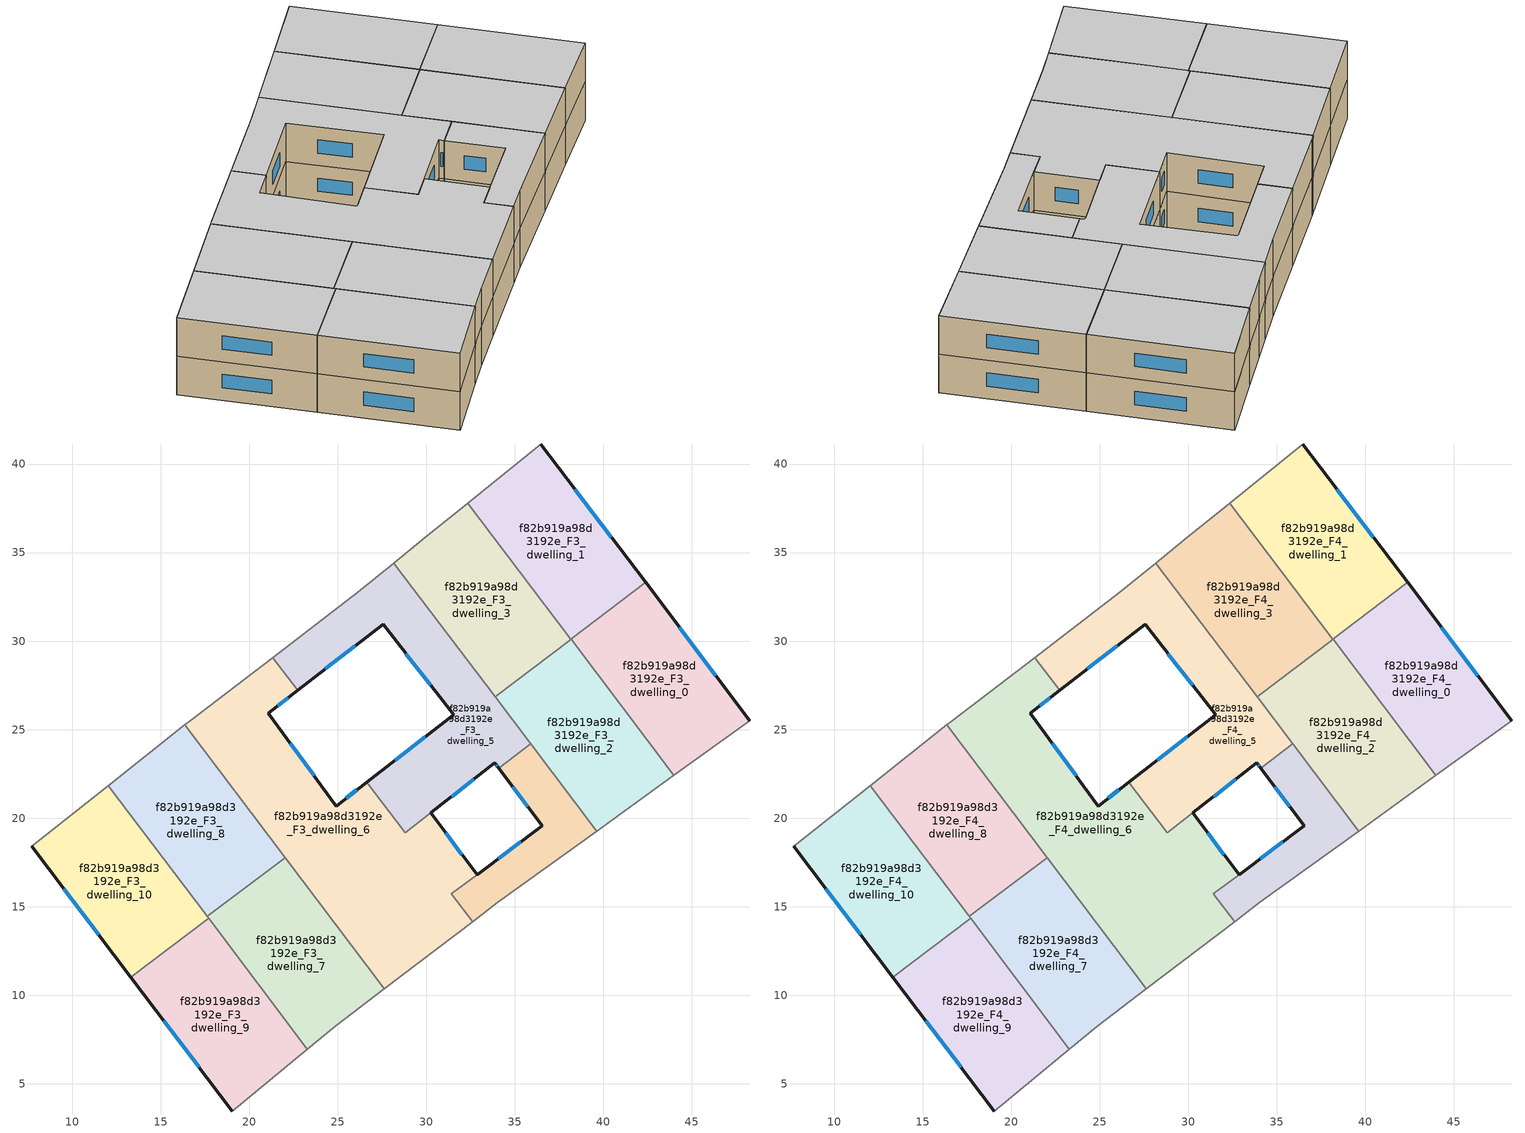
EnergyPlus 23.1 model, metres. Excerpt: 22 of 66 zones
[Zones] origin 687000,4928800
f82b919a98d3192e_F3_dwelling_0
 floor to f82b919a98d3192e_F2_dwelling_0 (EU_floor_Construction): 42.39,33.31 48.29,25.51 43.99,22.41 38.16,30.12 z9
 wall outside (EU_wall_Construction): 48.29,25.51 42.39,33.31 z9:12
 wall to f82b919a98d3192e_F3_dwelling_1 (EU_wall_Construction): 42.39,33.31 38.16,30.12 z9:12
 wall adiabatic (EU_wall_Construction): 43.99,22.41 48.29,25.51 z9:12
 wall to f82b919a98d3192e_F3_dwelling_2 (EU_wall_Construction): 38.18,30.09 43.99,22.41 z9:12
 wall to f82b919a98d3192e_F3_dwelling_3 (EU_wall_Construction): 38.16,30.12 38.18,30.09 z9:12
 window (EU_Window_Construction): 46.37,28.05 44.31,30.78 z9.98:11.02
f82b919a98d3192e_F3_dwelling_1
 floor to f82b919a98d3192e_F2_dwelling_1 (EU_floor_Construction): 36.48,41.13 42.39,33.31 38.16,30.12 32.35,37.8 z9
 wall outside (EU_wall_Construction): 42.39,33.31 36.48,41.13 z9:12
 wall adiabatic (EU_wall_Construction): 36.48,41.13 32.35,37.8 z9:12
 wall to f82b919a98d3192e_F3_dwelling_3 (EU_wall_Construction): 32.35,37.8 38.16,30.12 z9:12
 window (EU_Window_Construction): 40.47,35.85 38.4,38.59 z9.98:11.02
f82b919a98d3192e_F3_dwelling_10
 floor to f82b919a98d3192e_F2_dwelling_10 (EU_floor_Construction): 12.04,21.84 17.72,14.34 13.33,11.02 7.72,18.41 z9
 wall outside (EU_wall_Construction): 7.72,18.41 13.33,11.02 z9:12
 wall to f82b919a98d3192e_F3_dwelling_9 (EU_wall_Construction): 13.33,11.02 17.72,14.34 z9:12
 wall adiabatic (EU_wall_Construction): 12.04,21.84 7.72,18.41 z9:12
 wall to f82b919a98d3192e_F3_dwelling_8 (EU_wall_Construction): 17.63,14.45 12.04,21.84 z9:12
 wall to f82b919a98d3192e_F3_dwelling_7 (EU_wall_Construction): 17.72,14.34 17.63,14.45 z9:12
 window (EU_Window_Construction): 9.54,16.01 11.5,13.42 z9.98:11.02
f82b919a98d3192e_F3_dwelling_2
 floor to f82b919a98d3192e_F2_dwelling_2 (EU_floor_Construction): 38.18,30.09 43.99,22.41 39.63,19.26 33.89,26.85 z9
 wall to f82b919a98d3192e_F3_dwelling_3 (EU_wall_Construction): 38.18,30.09 33.89,26.85 z9:12
 wall adiabatic (EU_wall_Construction): 39.63,19.26 43.99,22.41 z9:12
 wall to f82b919a98d3192e_F3_dwelling_4 (EU_wall_Construction): 35.9,24.19 39.63,19.26 z9:12
 wall to f82b919a98d3192e_F3_dwelling_5 (EU_wall_Construction): 33.89,26.85 35.9,24.19 z9:12
f82b919a98d3192e_F3_dwelling_3
 floor to f82b919a98d3192e_F2_dwelling_3 (EU_floor_Construction): 32.35,37.8 38.18,30.09 33.89,26.85 28.17,34.41 29.78,35.71 z9
 wall adiabatic (EU_wall_Construction): 32.35,37.8 29.78,35.71 28.17,34.41 z9:12
 wall to f82b919a98d3192e_F3_dwelling_5 (EU_wall_Construction): 28.17,34.41 33.89,26.85 z9:12
f82b919a98d3192e_F3_dwelling_4
 floor to f82b919a98d3192e_F2_dwelling_4 (EU_floor_Construction): 35.9,24.19 39.63,19.26 34.06,15.24 32.62,14.15 31.43,15.72 36.55,19.58 34.1,22.83 z9
 wall outside (EU_wall_Construction): 34.1,22.83 36.55,19.58 32.88,16.81 z9:12
 wall to f82b919a98d3192e_F3_dwelling_5 (EU_wall_Construction): 35.9,24.19 34.1,22.83 z9:12
 wall adiabatic (EU_wall_Construction): 32.62,14.15 34.06,15.24 39.63,19.26 z9:12
 wall to f82b919a98d3192e_F3_dwelling_6 (EU_wall_Construction): 32.88,16.81 31.43,15.72 32.62,14.15 z9:12
 window (EU_Window_Construction): 34.89,21.77 35.75,20.64 / 35.35,18.68 34.07,17.71 z9.98:11.02
f82b919a98d3192e_F3_dwelling_5
 floor to f82b919a98d3192e_F2_dwelling_5 (EU_floor_Construction): 28.17,34.41 35.9,24.19 34.1,22.83 33.88,23.12 28.81,19.18 26.66,22.04 31.55,25.84 27.57,30.96 22.74,27.22 21.33,29.07 26.15,32.76 z9
 wall outside (EU_wall_Construction): 22.74,27.22 27.57,30.96 31.55,25.84 26.66,22.04 / 30.26,20.3 33.88,23.12 34.1,22.83 z9:12
 wall to f82b919a98d3192e_F3_dwelling_6 (EU_wall_Construction): 21.33,29.07 22.74,27.22 / 26.66,22.04 28.81,19.18 30.26,20.3 z9:12
 wall adiabatic (EU_wall_Construction): 28.17,34.41 26.15,32.76 21.33,29.07 z9:12
 window (EU_Window_Construction): 29.96,24.6 28.25,23.27 / 28.86,29.3 30.25,27.51 / 24.31,28.43 26,29.74 / 33.95,23.03 34.03,22.93 / 31.43,21.22 32.7,22.21 z9.98:11.02
f82b919a98d3192e_F3_dwelling_6
 floor to f82b919a98d3192e_F2_dwelling_6 (EU_floor_Construction): 30.26,20.3 32.88,16.81 31.43,15.72 32.62,14.15 27.64,10.36 16.38,25.26 16.68,25.5 21.33,29.07 22.74,27.22 21.09,25.93 24.92,20.68 26.66,22.04 28.81,19.18 z9
 wall outside (EU_wall_Construction): 26.66,22.04 24.92,20.68 21.09,25.93 22.74,27.22 / 32.88,16.81 30.26,20.3 z9:12
 wall adiabatic (EU_wall_Construction): 27.64,10.36 32.62,14.15 / 21.33,29.07 16.68,25.5 16.38,25.26 z9:12
 wall to f82b919a98d3192e_F3_dwelling_8 (EU_wall_Construction): 16.38,25.26 22.03,17.78 z9:12
 wall to f82b919a98d3192e_F3_dwelling_7 (EU_wall_Construction): 22.04,17.78 27.64,10.36 z9:12
 window (EU_Window_Construction): 21.62,26.35 22.2,26.8 / 23.67,22.39 22.33,24.23 / 26.09,21.6 25.48,21.12 / 32.02,17.95 31.11,19.17 z9.98:11.02
f82b919a98d3192e_F3_dwelling_7
 floor to f82b919a98d3192e_F2_dwelling_7 (EU_floor_Construction): 22.04,17.78 27.64,10.36 24.88,8.25 23.3,6.95 17.63,14.45 z9
 wall adiabatic (EU_wall_Construction): 23.3,6.95 24.88,8.25 27.64,10.36 z9:12
 wall to f82b919a98d3192e_F3_dwelling_8 (EU_wall_Construction): 22.04,17.78 17.63,14.45 z9:12
 wall to f82b919a98d3192e_F3_dwelling_9 (EU_wall_Construction): 17.72,14.34 23.3,6.95 z9:12
f82b919a98d3192e_F3_dwelling_8
 floor to f82b919a98d3192e_F2_dwelling_8 (EU_floor_Construction): 16.38,25.26 22.04,17.78 17.63,14.45 12.04,21.84 z9
 wall adiabatic (EU_wall_Construction): 16.38,25.26 12.04,21.84 z9:12
f82b919a98d3192e_F3_dwelling_9
 floor to f82b919a98d3192e_F2_dwelling_9 (EU_floor_Construction): 17.72,14.34 23.3,6.95 19.06,3.46 13.33,11.02 z9
 wall outside (EU_wall_Construction): 13.33,11.02 19.06,3.46 z9:12
 wall adiabatic (EU_wall_Construction): 19.06,3.46 23.3,6.95 z9:12
 window (EU_Window_Construction): 15.19,8.56 17.19,5.92 z9.98:11.02
f82b919a98d3192e_F4_dwelling_0
 floor to f82b919a98d3192e_F3_dwelling_0 (EU_floor_Construction): 42.39,33.31 48.29,25.51 43.99,22.41 38.16,30.12 z12
 wall outside (EU_wall_Construction): 48.29,25.51 42.39,33.31 z12:15
 wall to f82b919a98d3192e_F4_dwelling_1 (EU_wall_Construction): 42.39,33.31 38.16,30.12 z12:15
 wall adiabatic (EU_wall_Construction): 43.99,22.41 48.29,25.51 z12:15
 wall to f82b919a98d3192e_F4_dwelling_2 (EU_wall_Construction): 38.18,30.09 43.99,22.41 z12:15
 wall to f82b919a98d3192e_F4_dwelling_3 (EU_wall_Construction): 38.16,30.12 38.18,30.09 z12:15
 window (EU_Window_Construction): 46.37,28.05 44.31,30.78 z12.98:14.02
 ceiling to f82b919a98d3192e_F5_dwelling_0 (EU_floor_Construction): 48.29,25.51 42.39,33.31 38.16,30.12 43.99,22.41 z15
f82b919a98d3192e_F4_dwelling_1
 floor to f82b919a98d3192e_F3_dwelling_1 (EU_floor_Construction): 36.48,41.13 42.39,33.31 38.16,30.12 32.35,37.8 z12
 wall outside (EU_wall_Construction): 42.39,33.31 36.48,41.13 z12:15
 wall adiabatic (EU_wall_Construction): 36.48,41.13 32.35,37.8 z12:15
 wall to f82b919a98d3192e_F4_dwelling_3 (EU_wall_Construction): 32.35,37.8 38.16,30.12 z12:15
 window (EU_Window_Construction): 40.47,35.85 38.4,38.59 z12.98:14.02
 ceiling to f82b919a98d3192e_F5_dwelling_1 (EU_floor_Construction): 42.39,33.31 36.48,41.13 32.35,37.8 38.16,30.12 z15
f82b919a98d3192e_F4_dwelling_10
 floor to f82b919a98d3192e_F3_dwelling_10 (EU_floor_Construction): 12.04,21.84 17.72,14.34 13.33,11.02 7.72,18.41 z12
 wall outside (EU_wall_Construction): 7.72,18.41 13.33,11.02 z12:15
 wall to f82b919a98d3192e_F4_dwelling_9 (EU_wall_Construction): 13.33,11.02 17.72,14.34 z12:15
 wall adiabatic (EU_wall_Construction): 12.04,21.84 7.72,18.41 z12:15
 wall to f82b919a98d3192e_F4_dwelling_8 (EU_wall_Construction): 17.63,14.45 12.04,21.84 z12:15
 wall to f82b919a98d3192e_F4_dwelling_7 (EU_wall_Construction): 17.72,14.34 17.63,14.45 z12:15
 window (EU_Window_Construction): 9.54,16.01 11.5,13.42 z12.98:14.02
 ceiling to f82b919a98d3192e_F5_dwelling_10 (EU_floor_Construction): 17.72,14.34 12.04,21.84 7.72,18.41 13.33,11.02 z15
f82b919a98d3192e_F4_dwelling_2
 floor to f82b919a98d3192e_F3_dwelling_2 (EU_floor_Construction): 38.18,30.09 43.99,22.41 39.63,19.26 33.89,26.85 z12
 wall to f82b919a98d3192e_F4_dwelling_3 (EU_wall_Construction): 38.18,30.09 33.89,26.85 z12:15
 wall adiabatic (EU_wall_Construction): 39.63,19.26 43.99,22.41 z12:15
 wall to f82b919a98d3192e_F4_dwelling_4 (EU_wall_Construction): 35.9,24.19 39.63,19.26 z12:15
 wall to f82b919a98d3192e_F4_dwelling_5 (EU_wall_Construction): 33.89,26.85 35.9,24.19 z12:15
 ceiling to f82b919a98d3192e_F5_dwelling_2 (EU_floor_Construction): 43.99,22.41 38.18,30.09 33.89,26.85 39.63,19.26 z15
f82b919a98d3192e_F4_dwelling_3
 floor to f82b919a98d3192e_F3_dwelling_3 (EU_floor_Construction): 32.35,37.8 38.18,30.09 33.89,26.85 28.17,34.41 29.78,35.71 z12
 wall adiabatic (EU_wall_Construction): 32.35,37.8 29.78,35.71 28.17,34.41 z12:15
 wall to f82b919a98d3192e_F4_dwelling_5 (EU_wall_Construction): 28.17,34.41 33.89,26.85 z12:15
 ceiling to f82b919a98d3192e_F5_dwelling_3 (EU_floor_Construction): 38.18,30.09 32.35,37.8 29.78,35.71 28.17,34.41 33.89,26.85 z15
f82b919a98d3192e_F4_dwelling_4
 floor to f82b919a98d3192e_F3_dwelling_4 (EU_floor_Construction): 35.9,24.19 39.63,19.26 34.06,15.24 32.62,14.15 31.43,15.72 36.55,19.58 34.1,22.83 z12
 wall outside (EU_wall_Construction): 34.1,22.83 36.55,19.58 32.88,16.81 z12:15
 wall to f82b919a98d3192e_F4_dwelling_5 (EU_wall_Construction): 35.9,24.19 34.1,22.83 z12:15
 wall adiabatic (EU_wall_Construction): 32.62,14.15 34.06,15.24 39.63,19.26 z12:15
 wall to f82b919a98d3192e_F4_dwelling_6 (EU_wall_Construction): 32.88,16.81 31.43,15.72 32.62,14.15 z12:15
 window (EU_Window_Construction): 34.89,21.77 35.75,20.64 / 35.35,18.68 34.07,17.71 z12.98:14.02
 ceiling to f82b919a98d3192e_F5_dwelling_4 (EU_floor_Construction): 39.63,19.26 35.9,24.19 34.1,22.83 36.55,19.58 31.43,15.72 32.62,14.15 34.06,15.24 z15
f82b919a98d3192e_F4_dwelling_5
 floor to f82b919a98d3192e_F3_dwelling_5 (EU_floor_Construction): 28.17,34.41 35.9,24.19 34.1,22.83 33.88,23.12 28.81,19.18 26.66,22.04 31.55,25.84 27.57,30.96 22.74,27.22 21.33,29.07 26.15,32.76 z12
 wall outside (EU_wall_Construction): 22.74,27.22 27.57,30.96 31.55,25.84 26.66,22.04 / 30.26,20.3 33.88,23.12 34.1,22.83 z12:15
 wall to f82b919a98d3192e_F4_dwelling_6 (EU_wall_Construction): 21.33,29.07 22.74,27.22 / 26.66,22.04 28.81,19.18 30.26,20.3 z12:15
 wall adiabatic (EU_wall_Construction): 28.17,34.41 26.15,32.76 21.33,29.07 z12:15
 window (EU_Window_Construction): 29.96,24.6 28.25,23.27 / 28.86,29.3 30.25,27.51 / 24.31,28.43 26,29.74 / 33.95,23.03 34.03,22.93 / 31.43,21.22 32.7,22.21 z12.98:14.02
 ceiling to f82b919a98d3192e_F5_dwelling_5 (EU_floor_Construction): 34.1,22.83 35.9,24.19 28.17,34.41 26.15,32.76 21.33,29.07 22.74,27.22 27.57,30.96 31.55,25.84 26.66,22.04 28.81,19.18 33.88,23.12 z15
f82b919a98d3192e_F4_dwelling_6
 floor to f82b919a98d3192e_F3_dwelling_6 (EU_floor_Construction): 30.26,20.3 32.88,16.81 31.43,15.72 32.62,14.15 27.64,10.36 16.38,25.26 16.68,25.5 21.33,29.07 22.74,27.22 21.09,25.93 24.92,20.68 26.66,22.04 28.81,19.18 z12
 wall outside (EU_wall_Construction): 26.66,22.04 24.92,20.68 21.09,25.93 22.74,27.22 / 32.88,16.81 30.26,20.3 z12:15
 wall adiabatic (EU_wall_Construction): 27.64,10.36 32.62,14.15 / 21.33,29.07 16.68,25.5 16.38,25.26 z12:15
 wall to f82b919a98d3192e_F4_dwelling_8 (EU_wall_Construction): 16.38,25.26 22.03,17.78 z12:15
 wall to f82b919a98d3192e_F4_dwelling_7 (EU_wall_Construction): 22.04,17.78 27.64,10.36 z12:15
 window (EU_Window_Construction): 21.62,26.35 22.2,26.8 / 23.67,22.39 22.33,24.23 / 26.09,21.6 25.48,21.12 / 32.02,17.95 31.11,19.17 z12.98:14.02
 ceiling to f82b919a98d3192e_F5_dwelling_6 (EU_floor_Construction): 32.62,14.15 31.43,15.72 32.88,16.81 30.26,20.3 28.81,19.18 26.66,22.04 24.92,20.68 21.09,25.93 22.74,27.22 21.33,29.07 16.68,25.5 16.38,25.26 27.64,10.36 z15
f82b919a98d3192e_F4_dwelling_7
 floor to f82b919a98d3192e_F3_dwelling_7 (EU_floor_Construction): 22.04,17.78 27.64,10.36 24.88,8.25 23.3,6.95 17.63,14.45 z12
 wall adiabatic (EU_wall_Construction): 23.3,6.95 24.88,8.25 27.64,10.36 z12:15
 wall to f82b919a98d3192e_F4_dwelling_8 (EU_wall_Construction): 22.04,17.78 17.63,14.45 z12:15
 wall to f82b919a98d3192e_F4_dwelling_9 (EU_wall_Construction): 17.72,14.34 23.3,6.95 z12:15
 ceiling to f82b919a98d3192e_F5_dwelling_7 (EU_floor_Construction): 24.88,8.25 27.64,10.36 22.04,17.78 17.63,14.45 23.3,6.95 z15
f82b919a98d3192e_F4_dwelling_8
 floor to f82b919a98d3192e_F3_dwelling_8 (EU_floor_Construction): 16.38,25.26 22.04,17.78 17.63,14.45 12.04,21.84 z12
 wall adiabatic (EU_wall_Construction): 16.38,25.26 12.04,21.84 z12:15
 ceiling to f82b919a98d3192e_F5_dwelling_8 (EU_floor_Construction): 22.04,17.78 16.38,25.26 12.04,21.84 17.63,14.45 z15
f82b919a98d3192e_F4_dwelling_9
 floor to f82b919a98d3192e_F3_dwelling_9 (EU_floor_Construction): 17.72,14.34 23.3,6.95 19.06,3.46 13.33,11.02 z12
 wall outside (EU_wall_Construction): 13.33,11.02 19.06,3.46 z12:15
 wall adiabatic (EU_wall_Construction): 19.06,3.46 23.3,6.95 z12:15
 window (EU_Window_Construction): 15.19,8.56 17.19,5.92 z12.98:14.02
 ceiling to f82b919a98d3192e_F5_dwelling_9 (EU_floor_Construction): 23.3,6.95 17.72,14.34 13.33,11.02 19.06,3.46 z15
[Building]
EU S2 Campaign: North Axis=0; Terrain=City; Solar Distribution=FullExterior
[Site:Location]
Bologna: Latitude=44.5; Longitude=11.25; Time Zone=1; Elevation=37
[SizingPeriod:WeatherFileDays]
AnnualSizingPeriod: Begin Month=1; Begin Day of Month=1; End Month=12; End Day of Month=31; Day of Week for Start Day=Monday; Use Weather File Daylight Saving Period=No; Use Weather File Rain and Snow Indicators=No
[MATERIAL]
EU_InternalMass_Material: Roughness=MediumRough; Thickness=0.1; Conductivity=1; Density=1800; Specific Heat=900; Thermal Absorptance=0.9; Solar Absorptance=0.7; Visible Absorptance=0.7
[MATERIAL:NOMASS] Roughness=MediumRough; Thermal Absorptance=0.9; Solar Absorptance=0.7; Visible Absorptance=0.7
Name | Thermal Resistance
EU_wall_NoMass | 0.905828
EU_floor_NoMass | 0.67114
[WINDOWMATERIAL:SIMPLEGLAZINGSYSTEM]
EU_Window_SimpleGlazing: UFactor=4.52486; Solar Heat Gain Coefficient=0.85; Visible Transmittance=0.85
[CONSTRUCTION]
EU_wall_Construction: EU_wall_NoMass
EU_floor_Construction: EU_floor_NoMass
EU_Window_Construction: EU_Window_SimpleGlazing
EU_InternalMass_Construction: EU_InternalMass_Material
[ZONE] Type=1; Multiplier=1; Ceiling Height=autocalculate; Floor Area=autocalculate; Part of Total Floor Area=Yes
Name | Volume
f82b919a98d3192e_F3_dwelling_0; f82b919a98d3192e_F4_dwelling_0 | 154.432
f82b919a98d3192e_F3_dwelling_1; f82b919a98d3192e_F4_dwelling_1 | 154.438
f82b919a98d3192e_F3_dwelling_10; f82b919a98d3192e_F4_dwelling_10 | 154.46
f82b919a98d3192e_F3_dwelling_2; f82b919a98d3192e_F4_dwelling_2 | 154.473
f82b919a98d3192e_F3_dwelling_3; f82b919a98d3192e_F4_dwelling_3 | 154.488
f82b919a98d3192e_F3_dwelling_4; f82b919a98d3192e_F4_dwelling_4 | 80.2244
f82b919a98d3192e_F3_dwelling_5; f82b919a98d3192e_F4_dwelling_5 | 204.878
f82b919a98d3192e_F3_dwelling_6; f82b919a98d3192e_F4_dwelling_6 | 332.687
f82b919a98d3192e_F3_dwelling_7; f82b919a98d3192e_F4_dwelling_7 | 154.451
f82b919a98d3192e_F3_dwelling_8; f82b919a98d3192e_F4_dwelling_8 | 154.45
f82b919a98d3192e_F3_dwelling_9; f82b919a98d3192e_F4_dwelling_9 | 154.47
[INTERNALMASS] Construction=EU_InternalMass_Construction
Name | Zone or ZoneList | Surface Area
f82b919a98d3192e_F3_dwelling_0_EU_InternalMass | f82b919a98d3192e_F3_dwelling_0 | 51.4774
f82b919a98d3192e_F3_dwelling_1_EU_InternalMass | f82b919a98d3192e_F3_dwelling_1 | 51.4794
f82b919a98d3192e_F3_dwelling_2_EU_InternalMass | f82b919a98d3192e_F3_dwelling_2 | 51.4908
f82b919a98d3192e_F3_dwelling_3_EU_InternalMass | f82b919a98d3192e_F3_dwelling_3 | 51.4961
f82b919a98d3192e_F3_dwelling_4_EU_InternalMass | f82b919a98d3192e_F3_dwelling_4 | 26.741
f82b919a98d3192e_F3_dwelling_5_EU_InternalMass | f82b919a98d3192e_F3_dwelling_5 | 68.3086
f82b919a98d3192e_F3_dwelling_6_EU_InternalMass | f82b919a98d3192e_F3_dwelling_6 | 110.895
f82b919a98d3192e_F3_dwelling_7_EU_InternalMass | f82b919a98d3192e_F3_dwelling_7 | 51.4842
f82b919a98d3192e_F3_dwelling_8_EU_InternalMass | f82b919a98d3192e_F3_dwelling_8 | 51.4829
f82b919a98d3192e_F3_dwelling_9_EU_InternalMass | f82b919a98d3192e_F3_dwelling_9 | 51.4899
f82b919a98d3192e_F3_dwelling_10_EU_InternalMass | f82b919a98d3192e_F3_dwelling_10 | 51.4866
f82b919a98d3192e_F4_dwelling_0_EU_InternalMass | f82b919a98d3192e_F4_dwelling_0 | 51.4774
f82b919a98d3192e_F4_dwelling_1_EU_InternalMass | f82b919a98d3192e_F4_dwelling_1 | 51.4794
f82b919a98d3192e_F4_dwelling_2_EU_InternalMass | f82b919a98d3192e_F4_dwelling_2 | 51.4908
f82b919a98d3192e_F4_dwelling_3_EU_InternalMass | f82b919a98d3192e_F4_dwelling_3 | 51.4961
f82b919a98d3192e_F4_dwelling_4_EU_InternalMass | f82b919a98d3192e_F4_dwelling_4 | 26.741
f82b919a98d3192e_F4_dwelling_5_EU_InternalMass | f82b919a98d3192e_F4_dwelling_5 | 68.3086
f82b919a98d3192e_F4_dwelling_6_EU_InternalMass | f82b919a98d3192e_F4_dwelling_6 | 110.895
f82b919a98d3192e_F4_dwelling_7_EU_InternalMass | f82b919a98d3192e_F4_dwelling_7 | 51.4842
f82b919a98d3192e_F4_dwelling_8_EU_InternalMass | f82b919a98d3192e_F4_dwelling_8 | 51.4829
f82b919a98d3192e_F4_dwelling_9_EU_InternalMass | f82b919a98d3192e_F4_dwelling_9 | 51.4899
f82b919a98d3192e_F4_dwelling_10_EU_InternalMass | f82b919a98d3192e_F4_dwelling_10 | 51.4866
[OTHEREQUIPMENT] Fuel Type=Electricity; Design Level Calculation Method=Watts/Area; Power per Zone Floor Area=1; Fraction Latent=0; Fraction Radiant=0; Fraction Lost=0; Carbon Dioxide Generation Rate=0; EndUse Subcategory=EU_Step8_InternalGains
Name | Zone or ZoneList or Space or SpaceList | Schedule
EU_Step8_InternalGain_f82b919a98d3192e_F3_dwelling_0_f000 | f82b919a98d3192e_F3_dwelling_0 | EU_Step8_GainSchedule_f82b919a98d3192e_F3_dwelling_0_f000
EU_Step8_InternalGain_f82b919a98d3192e_F3_dwelling_1_f000 | f82b919a98d3192e_F3_dwelling_1 | EU_Step8_GainSchedule_f82b919a98d3192e_F3_dwelling_1_f000
EU_Step8_InternalGain_f82b919a98d3192e_F3_dwelling_2_f000 | f82b919a98d3192e_F3_dwelling_2 | EU_Step8_GainSchedule_f82b919a98d3192e_F3_dwelling_2_f000
EU_Step8_InternalGain_f82b919a98d3192e_F3_dwelling_3_f000 | f82b919a98d3192e_F3_dwelling_3 | EU_Step8_GainSchedule_f82b919a98d3192e_F3_dwelling_3_f000
EU_Step8_InternalGain_f82b919a98d3192e_F3_dwelling_4_f000 | f82b919a98d3192e_F3_dwelling_4 | EU_Step8_GainSchedule_f82b919a98d3192e_F3_dwelling_4_f000
EU_Step8_InternalGain_f82b919a98d3192e_F3_dwelling_5_f000 | f82b919a98d3192e_F3_dwelling_5 | EU_Step8_GainSchedule_f82b919a98d3192e_F3_dwelling_5_f000
EU_Step8_InternalGain_f82b919a98d3192e_F3_dwelling_6_f000 | f82b919a98d3192e_F3_dwelling_6 | EU_Step8_GainSchedule_f82b919a98d3192e_F3_dwelling_6_f000
EU_Step8_InternalGain_f82b919a98d3192e_F3_dwelling_7_f000 | f82b919a98d3192e_F3_dwelling_7 | EU_Step8_GainSchedule_f82b919a98d3192e_F3_dwelling_7_f000
EU_Step8_InternalGain_f82b919a98d3192e_F3_dwelling_8_f000 | f82b919a98d3192e_F3_dwelling_8 | EU_Step8_GainSchedule_f82b919a98d3192e_F3_dwelling_8_f000
EU_Step8_InternalGain_f82b919a98d3192e_F3_dwelling_9_f000 | f82b919a98d3192e_F3_dwelling_9 | EU_Step8_GainSchedule_f82b919a98d3192e_F3_dwelling_9_f000
EU_Step8_InternalGain_f82b919a98d3192e_F3_dwelling_10_f000 | f82b919a98d3192e_F3_dwelling_10 | EU_Step8_GainSchedule_f82b919a98d3192e_F3_dwelling_10_f000
EU_Step8_InternalGain_f82b919a98d3192e_F4_dwelling_0_f000 | f82b919a98d3192e_F4_dwelling_0 | EU_Step8_GainSchedule_f82b919a98d3192e_F4_dwelling_0_f000
EU_Step8_InternalGain_f82b919a98d3192e_F4_dwelling_1_f000 | f82b919a98d3192e_F4_dwelling_1 | EU_Step8_GainSchedule_f82b919a98d3192e_F4_dwelling_1_f000
EU_Step8_InternalGain_f82b919a98d3192e_F4_dwelling_2_f000 | f82b919a98d3192e_F4_dwelling_2 | EU_Step8_GainSchedule_f82b919a98d3192e_F4_dwelling_2_f000
EU_Step8_InternalGain_f82b919a98d3192e_F4_dwelling_3_f000 | f82b919a98d3192e_F4_dwelling_3 | EU_Step8_GainSchedule_f82b919a98d3192e_F4_dwelling_3_f000
EU_Step8_InternalGain_f82b919a98d3192e_F4_dwelling_4_f000 | f82b919a98d3192e_F4_dwelling_4 | EU_Step8_GainSchedule_f82b919a98d3192e_F4_dwelling_4_f000
EU_Step8_InternalGain_f82b919a98d3192e_F4_dwelling_5_f000 | f82b919a98d3192e_F4_dwelling_5 | EU_Step8_GainSchedule_f82b919a98d3192e_F4_dwelling_5_f000
EU_Step8_InternalGain_f82b919a98d3192e_F4_dwelling_6_f000 | f82b919a98d3192e_F4_dwelling_6 | EU_Step8_GainSchedule_f82b919a98d3192e_F4_dwelling_6_f000
EU_Step8_InternalGain_f82b919a98d3192e_F4_dwelling_7_f000 | f82b919a98d3192e_F4_dwelling_7 | EU_Step8_GainSchedule_f82b919a98d3192e_F4_dwelling_7_f000
EU_Step8_InternalGain_f82b919a98d3192e_F4_dwelling_8_f000 | f82b919a98d3192e_F4_dwelling_8 | EU_Step8_GainSchedule_f82b919a98d3192e_F4_dwelling_8_f000
EU_Step8_InternalGain_f82b919a98d3192e_F4_dwelling_9_f000 | f82b919a98d3192e_F4_dwelling_9 | EU_Step8_GainSchedule_f82b919a98d3192e_F4_dwelling_9_f000
EU_Step8_InternalGain_f82b919a98d3192e_F4_dwelling_10_f000 | f82b919a98d3192e_F4_dwelling_10 | EU_Step8_GainSchedule_f82b919a98d3192e_F4_dwelling_10_f000
[ZONEVENTILATION:DESIGNFLOWRATE] Schedule=EU_AlwaysOn; Design Flow Rate Calculation Method=AirChanges/Hour; Air Changes per Hour=0.73129; Ventilation Type=Natural; Fan Pressure Rise=0; Fan Total Efficiency=1; Constant Term Coefficient=1; Temperature Term Coefficient=0; Velocity Term Coefficient=0; Velocity Squared Term Coefficient=0; Minimum Indoor Temperature=-100; Maximum Indoor Temperature=100; Delta Temperature=-100; Minimum Outdoor Temperature=-100; Maximum Outdoor Temperature=100; Maximum Wind Speed=40
Name | Zone or ZoneList or Space or SpaceList
EU_ConstantAir_f82b919a98d3192e_F3_dwelling_0 | f82b919a98d3192e_F3_dwelling_0
EU_ConstantAir_f82b919a98d3192e_F3_dwelling_1 | f82b919a98d3192e_F3_dwelling_1
EU_ConstantAir_f82b919a98d3192e_F3_dwelling_2 | f82b919a98d3192e_F3_dwelling_2
EU_ConstantAir_f82b919a98d3192e_F3_dwelling_3 | f82b919a98d3192e_F3_dwelling_3
EU_ConstantAir_f82b919a98d3192e_F3_dwelling_4 | f82b919a98d3192e_F3_dwelling_4
EU_ConstantAir_f82b919a98d3192e_F3_dwelling_5 | f82b919a98d3192e_F3_dwelling_5
EU_ConstantAir_f82b919a98d3192e_F3_dwelling_6 | f82b919a98d3192e_F3_dwelling_6
EU_ConstantAir_f82b919a98d3192e_F3_dwelling_7 | f82b919a98d3192e_F3_dwelling_7
EU_ConstantAir_f82b919a98d3192e_F3_dwelling_8 | f82b919a98d3192e_F3_dwelling_8
EU_ConstantAir_f82b919a98d3192e_F3_dwelling_9 | f82b919a98d3192e_F3_dwelling_9
EU_ConstantAir_f82b919a98d3192e_F3_dwelling_10 | f82b919a98d3192e_F3_dwelling_10
EU_ConstantAir_f82b919a98d3192e_F4_dwelling_0 | f82b919a98d3192e_F4_dwelling_0
EU_ConstantAir_f82b919a98d3192e_F4_dwelling_1 | f82b919a98d3192e_F4_dwelling_1
EU_ConstantAir_f82b919a98d3192e_F4_dwelling_2 | f82b919a98d3192e_F4_dwelling_2
EU_ConstantAir_f82b919a98d3192e_F4_dwelling_3 | f82b919a98d3192e_F4_dwelling_3
EU_ConstantAir_f82b919a98d3192e_F4_dwelling_4 | f82b919a98d3192e_F4_dwelling_4
EU_ConstantAir_f82b919a98d3192e_F4_dwelling_5 | f82b919a98d3192e_F4_dwelling_5
EU_ConstantAir_f82b919a98d3192e_F4_dwelling_6 | f82b919a98d3192e_F4_dwelling_6
EU_ConstantAir_f82b919a98d3192e_F4_dwelling_7 | f82b919a98d3192e_F4_dwelling_7
EU_ConstantAir_f82b919a98d3192e_F4_dwelling_8 | f82b919a98d3192e_F4_dwelling_8
EU_ConstantAir_f82b919a98d3192e_F4_dwelling_9 | f82b919a98d3192e_F4_dwelling_9
EU_ConstantAir_f82b919a98d3192e_F4_dwelling_10 | f82b919a98d3192e_F4_dwelling_10
[HVACTEMPLATE:THERMOSTAT] Constant Heating Setpoint=20; Constant Cooling Setpoint=50
EU_HeatOnly_f82b919a98d3192e_F0_dwelling_0; EU_HeatOnly_f82b919a98d3192e_F0_dwelling_1; EU_HeatOnly_f82b919a98d3192e_F0_dwelling_2; EU_HeatOnly_f82b919a98d3192e_F0_dwelling_3; EU_HeatOnly_f82b919a98d3192e_F0_dwelling_4; EU_HeatOnly_f82b919a98d3192e_F0_dwelling_5; EU_HeatOnly_f82b919a98d3192e_F0_dwelling_6; EU_HeatOnly_f82b919a98d3192e_F0_dwelling_7; EU_HeatOnly_f82b919a98d3192e_F0_dwelling_8; EU_HeatOnly_f82b919a98d3192e_F0_dwelling_9; EU_HeatOnly_f82b919a98d3192e_F0_dwelling_10; EU_HeatOnly_f82b919a98d3192e_F1_dwelling_0; EU_HeatOnly_f82b919a98d3192e_F1_dwelling_1; EU_HeatOnly_f82b919a98d3192e_F1_dwelling_2; EU_HeatOnly_f82b919a98d3192e_F1_dwelling_3; EU_HeatOnly_f82b919a98d3192e_F1_dwelling_4; EU_HeatOnly_f82b919a98d3192e_F1_dwelling_5; EU_HeatOnly_f82b919a98d3192e_F1_dwelling_6; EU_HeatOnly_f82b919a98d3192e_F1_dwelling_7; EU_HeatOnly_f82b919a98d3192e_F1_dwelling_8; EU_HeatOnly_f82b919a98d3192e_F1_dwelling_9; EU_HeatOnly_f82b919a98d3192e_F1_dwelling_10; EU_HeatOnly_f82b919a98d3192e_F2_dwelling_0; EU_HeatOnly_f82b919a98d3192e_F2_dwelling_1; EU_HeatOnly_f82b919a98d3192e_F2_dwelling_2; EU_HeatOnly_f82b919a98d3192e_F2_dwelling_3; EU_HeatOnly_f82b919a98d3192e_F2_dwelling_4; EU_HeatOnly_f82b919a98d3192e_F2_dwelling_5; EU_HeatOnly_f82b919a98d3192e_F2_dwelling_6; EU_HeatOnly_f82b919a98d3192e_F2_dwelling_7; EU_HeatOnly_f82b919a98d3192e_F2_dwelling_8; EU_HeatOnly_f82b919a98d3192e_F2_dwelling_9; EU_HeatOnly_f82b919a98d3192e_F2_dwelling_10; EU_HeatOnly_f82b919a98d3192e_F3_dwelling_0; EU_HeatOnly_f82b919a98d3192e_F3_dwelling_1; EU_HeatOnly_f82b919a98d3192e_F3_dwelling_2; EU_HeatOnly_f82b919a98d3192e_F3_dwelling_3; EU_HeatOnly_f82b919a98d3192e_F3_dwelling_4; EU_HeatOnly_f82b919a98d3192e_F3_dwelling_5; EU_HeatOnly_f82b919a98d3192e_F3_dwelling_6; EU_HeatOnly_f82b919a98d3192e_F3_dwelling_7; EU_HeatOnly_f82b919a98d3192e_F3_dwelling_8; EU_HeatOnly_f82b919a98d3192e_F3_dwelling_9; EU_HeatOnly_f82b919a98d3192e_F3_dwelling_10; EU_HeatOnly_f82b919a98d3192e_F4_dwelling_0; EU_HeatOnly_f82b919a98d3192e_F4_dwelling_1; EU_HeatOnly_f82b919a98d3192e_F4_dwelling_2; EU_HeatOnly_f82b919a98d3192e_F4_dwelling_3; EU_HeatOnly_f82b919a98d3192e_F4_dwelling_4; EU_HeatOnly_f82b919a98d3192e_F4_dwelling_5; EU_HeatOnly_f82b919a98d3192e_F4_dwelling_6; EU_HeatOnly_f82b919a98d3192e_F4_dwelling_7; EU_HeatOnly_f82b919a98d3192e_F4_dwelling_8; EU_HeatOnly_f82b919a98d3192e_F4_dwelling_9; EU_HeatOnly_f82b919a98d3192e_F4_dwelling_10; EU_HeatOnly_f82b919a98d3192e_F5_dwelling_0; EU_HeatOnly_f82b919a98d3192e_F5_dwelling_1; EU_HeatOnly_f82b919a98d3192e_F5_dwelling_2; EU_HeatOnly_f82b919a98d3192e_F5_dwelling_3; EU_HeatOnly_f82b919a98d3192e_F5_dwelling_4; EU_HeatOnly_f82b919a98d3192e_F5_dwelling_5; EU_HeatOnly_f82b919a98d3192e_F5_dwelling_6; EU_HeatOnly_f82b919a98d3192e_F5_dwelling_7; EU_HeatOnly_f82b919a98d3192e_F5_dwelling_8; EU_HeatOnly_f82b919a98d3192e_F5_dwelling_9; EU_HeatOnly_f82b919a98d3192e_F5_dwelling_10
[HVACTEMPLATE:ZONE:IDEALLOADSAIRSYSTEM] System Availability Schedule=EU_AlwaysOn; Maximum Heating Supply Air Temperature=50; Minimum Cooling Supply Air Temperature=13; Maximum Heating Supply Air Humidity Ratio=0.0156; Minimum Cooling Supply Air Humidity Ratio=0.0077; Heating Limit=NoLimit; Cooling Limit=NoLimit; Heating Availability Schedule=EU_AlwaysOn; Cooling Availability Schedule=EU_CoolingOff; Dehumidification Control Type=ConstantSensibleHeatRatio; Cooling Sensible Heat Ratio=0.7; Dehumidification Setpoint=60; Humidification Control Type=None; Humidification Setpoint=30; Outdoor Air Method=None; Outdoor Air Flow Rate per Person=0.00944; Outdoor Air Flow Rate per Zone Floor Area=0; Outdoor Air Flow Rate per Zone=0; Demand Controlled Ventilation Type=None; Outdoor Air Economizer Type=NoEconomizer; Heat Recovery Type=None; Sensible Heat Recovery Effectiveness=0.7; Latent Heat Recovery Effectiveness=0.65
Name | Template Thermostat
f82b919a98d3192e_F3_dwelling_0 | EU_HeatOnly_f82b919a98d3192e_F3_dwelling_0
f82b919a98d3192e_F3_dwelling_1 | EU_HeatOnly_f82b919a98d3192e_F3_dwelling_1
f82b919a98d3192e_F3_dwelling_2 | EU_HeatOnly_f82b919a98d3192e_F3_dwelling_2
f82b919a98d3192e_F3_dwelling_3 | EU_HeatOnly_f82b919a98d3192e_F3_dwelling_3
f82b919a98d3192e_F3_dwelling_4 | EU_HeatOnly_f82b919a98d3192e_F3_dwelling_4
f82b919a98d3192e_F3_dwelling_5 | EU_HeatOnly_f82b919a98d3192e_F3_dwelling_5
f82b919a98d3192e_F3_dwelling_6 | EU_HeatOnly_f82b919a98d3192e_F3_dwelling_6
f82b919a98d3192e_F3_dwelling_7 | EU_HeatOnly_f82b919a98d3192e_F3_dwelling_7
f82b919a98d3192e_F3_dwelling_8 | EU_HeatOnly_f82b919a98d3192e_F3_dwelling_8
f82b919a98d3192e_F3_dwelling_9 | EU_HeatOnly_f82b919a98d3192e_F3_dwelling_9
f82b919a98d3192e_F3_dwelling_10 | EU_HeatOnly_f82b919a98d3192e_F3_dwelling_10
f82b919a98d3192e_F4_dwelling_0 | EU_HeatOnly_f82b919a98d3192e_F4_dwelling_0
f82b919a98d3192e_F4_dwelling_1 | EU_HeatOnly_f82b919a98d3192e_F4_dwelling_1
f82b919a98d3192e_F4_dwelling_2 | EU_HeatOnly_f82b919a98d3192e_F4_dwelling_2
f82b919a98d3192e_F4_dwelling_3 | EU_HeatOnly_f82b919a98d3192e_F4_dwelling_3
f82b919a98d3192e_F4_dwelling_4 | EU_HeatOnly_f82b919a98d3192e_F4_dwelling_4
f82b919a98d3192e_F4_dwelling_5 | EU_HeatOnly_f82b919a98d3192e_F4_dwelling_5
f82b919a98d3192e_F4_dwelling_6 | EU_HeatOnly_f82b919a98d3192e_F4_dwelling_6
f82b919a98d3192e_F4_dwelling_7 | EU_HeatOnly_f82b919a98d3192e_F4_dwelling_7
f82b919a98d3192e_F4_dwelling_8 | EU_HeatOnly_f82b919a98d3192e_F4_dwelling_8
f82b919a98d3192e_F4_dwelling_9 | EU_HeatOnly_f82b919a98d3192e_F4_dwelling_9
f82b919a98d3192e_F4_dwelling_10 | EU_HeatOnly_f82b919a98d3192e_F4_dwelling_10
[SIZING:ZONE] Zone Cooling Design Supply Air Temperature Input Method=SupplyAirTemperature; Zone Cooling Design Supply Air Temperature=13; Zone Heating Design Supply Air Temperature Input Method=SupplyAirTemperature; Zone Heating Design Supply Air Temperature=50; Zone Cooling Design Supply Air Humidity Ratio=0.008; Zone Heating Design Supply Air Humidity Ratio=0.008; Cooling Design Air Flow Method=DesignDay; Cooling Design Air Flow Rate=0; Cooling Minimum Air Flow per Zone Floor Area=0.000762; Cooling Minimum Air Flow=0; Cooling Minimum Air Flow Fraction=0.2; Heating Design Air Flow Method=DesignDay; Heating Design Air Flow Rate=0; Heating Maximum Air Flow per Zone Floor Area=0.002032; Heating Maximum Air Flow=0.141576; Heating Maximum Air Flow Fraction=0.3; Account for Dedicated Outdoor Air System=No; Dedicated Outdoor Air System Control Strategy=NeutralSupplyAir; Dedicated Outdoor Air Low Setpoint Temperature for Design=autosize; Dedicated Outdoor Air High Setpoint Temperature for Design=autosize; Zone Load Sizing Method=Sensible Load Only No Latent Load; Zone Latent Cooling Design Supply Air Humidity Ratio Input Method=HumidityRatioDifference; Zone Cooling Design Supply Air Humidity Ratio Difference=0.005; Zone Latent Heating Design Supply Air Humidity Ratio Input Method=HumidityRatioDifference; Zone Humidification Design Supply Air Humidity Ratio Difference=0.005
f82b919a98d3192e_F3_dwelling_0; f82b919a98d3192e_F3_dwelling_1; f82b919a98d3192e_F3_dwelling_2; f82b919a98d3192e_F3_dwelling_3; f82b919a98d3192e_F3_dwelling_4; f82b919a98d3192e_F3_dwelling_5; f82b919a98d3192e_F3_dwelling_6; f82b919a98d3192e_F3_dwelling_7; f82b919a98d3192e_F3_dwelling_8; f82b919a98d3192e_F3_dwelling_9; f82b919a98d3192e_F3_dwelling_10; f82b919a98d3192e_F4_dwelling_0; f82b919a98d3192e_F4_dwelling_1; f82b919a98d3192e_F4_dwelling_2; f82b919a98d3192e_F4_dwelling_3; f82b919a98d3192e_F4_dwelling_4; f82b919a98d3192e_F4_dwelling_5; f82b919a98d3192e_F4_dwelling_6; f82b919a98d3192e_F4_dwelling_7; f82b919a98d3192e_F4_dwelling_8; f82b919a98d3192e_F4_dwelling_9; f82b919a98d3192e_F4_dwelling_10
[SCHEDULE:CONSTANT]
Name | Hourly Value
EU_AlwaysOn | 1
EU_CoolingOff | 0
[SCHEDULE:FILE] Column Number=1; Rows to Skip at Top=0; Number of Hours of Data=8760; Column Separator=Comma; Interpolate to Timestep=No; Minutes per Item=60; Adjust Schedule for Daylight Savings=Yes
Name | File
EU_Step8_GainSchedule_f82b919a98d3192e_F3_dwelling_0_f000 | ../../schedules/f82b919a98d3192e/f82b919a98d3192e_F3_dwelling_0_f000_gain.csv
EU_Step8_GainSchedule_f82b919a98d3192e_F3_dwelling_1_f000 | ../../schedules/f82b919a98d3192e/f82b919a98d3192e_F3_dwelling_1_f000_gain.csv
EU_Step8_GainSchedule_f82b919a98d3192e_F3_dwelling_2_f000 | ../../schedules/f82b919a98d3192e/f82b919a98d3192e_F3_dwelling_2_f000_gain.csv
EU_Step8_GainSchedule_f82b919a98d3192e_F3_dwelling_3_f000 | ../../schedules/f82b919a98d3192e/f82b919a98d3192e_F3_dwelling_3_f000_gain.csv
EU_Step8_GainSchedule_f82b919a98d3192e_F3_dwelling_4_f000 | ../../schedules/f82b919a98d3192e/f82b919a98d3192e_F3_dwelling_4_f000_gain.csv
EU_Step8_GainSchedule_f82b919a98d3192e_F3_dwelling_5_f000 | ../../schedules/f82b919a98d3192e/f82b919a98d3192e_F3_dwelling_5_f000_gain.csv
EU_Step8_GainSchedule_f82b919a98d3192e_F3_dwelling_6_f000 | ../../schedules/f82b919a98d3192e/f82b919a98d3192e_F3_dwelling_6_f000_gain.csv
EU_Step8_GainSchedule_f82b919a98d3192e_F3_dwelling_7_f000 | ../../schedules/f82b919a98d3192e/f82b919a98d3192e_F3_dwelling_7_f000_gain.csv
EU_Step8_GainSchedule_f82b919a98d3192e_F3_dwelling_8_f000 | ../../schedules/f82b919a98d3192e/f82b919a98d3192e_F3_dwelling_8_f000_gain.csv
EU_Step8_GainSchedule_f82b919a98d3192e_F3_dwelling_9_f000 | ../../schedules/f82b919a98d3192e/f82b919a98d3192e_F3_dwelling_9_f000_gain.csv
EU_Step8_GainSchedule_f82b919a98d3192e_F3_dwelling_10_f000 | ../../schedules/f82b919a98d3192e/f82b919a98d3192e_F3_dwelling_10_f000_gain.csv
EU_Step8_GainSchedule_f82b919a98d3192e_F4_dwelling_0_f000 | ../../schedules/f82b919a98d3192e/f82b919a98d3192e_F4_dwelling_0_f000_gain.csv
EU_Step8_GainSchedule_f82b919a98d3192e_F4_dwelling_1_f000 | ../../schedules/f82b919a98d3192e/f82b919a98d3192e_F4_dwelling_1_f000_gain.csv
EU_Step8_GainSchedule_f82b919a98d3192e_F4_dwelling_2_f000 | ../../schedules/f82b919a98d3192e/f82b919a98d3192e_F4_dwelling_2_f000_gain.csv
EU_Step8_GainSchedule_f82b919a98d3192e_F4_dwelling_3_f000 | ../../schedules/f82b919a98d3192e/f82b919a98d3192e_F4_dwelling_3_f000_gain.csv
EU_Step8_GainSchedule_f82b919a98d3192e_F4_dwelling_4_f000 | ../../schedules/f82b919a98d3192e/f82b919a98d3192e_F4_dwelling_4_f000_gain.csv
EU_Step8_GainSchedule_f82b919a98d3192e_F4_dwelling_5_f000 | ../../schedules/f82b919a98d3192e/f82b919a98d3192e_F4_dwelling_5_f000_gain.csv
EU_Step8_GainSchedule_f82b919a98d3192e_F4_dwelling_6_f000 | ../../schedules/f82b919a98d3192e/f82b919a98d3192e_F4_dwelling_6_f000_gain.csv
EU_Step8_GainSchedule_f82b919a98d3192e_F4_dwelling_7_f000 | ../../schedules/f82b919a98d3192e/f82b919a98d3192e_F4_dwelling_7_f000_gain.csv
EU_Step8_GainSchedule_f82b919a98d3192e_F4_dwelling_8_f000 | ../../schedules/f82b919a98d3192e/f82b919a98d3192e_F4_dwelling_8_f000_gain.csv
EU_Step8_GainSchedule_f82b919a98d3192e_F4_dwelling_9_f000 | ../../schedules/f82b919a98d3192e/f82b919a98d3192e_F4_dwelling_9_f000_gain.csv
EU_Step8_GainSchedule_f82b919a98d3192e_F4_dwelling_10_f000 | ../../schedules/f82b919a98d3192e/f82b919a98d3192e_F4_dwelling_10_f000_gain.csv
